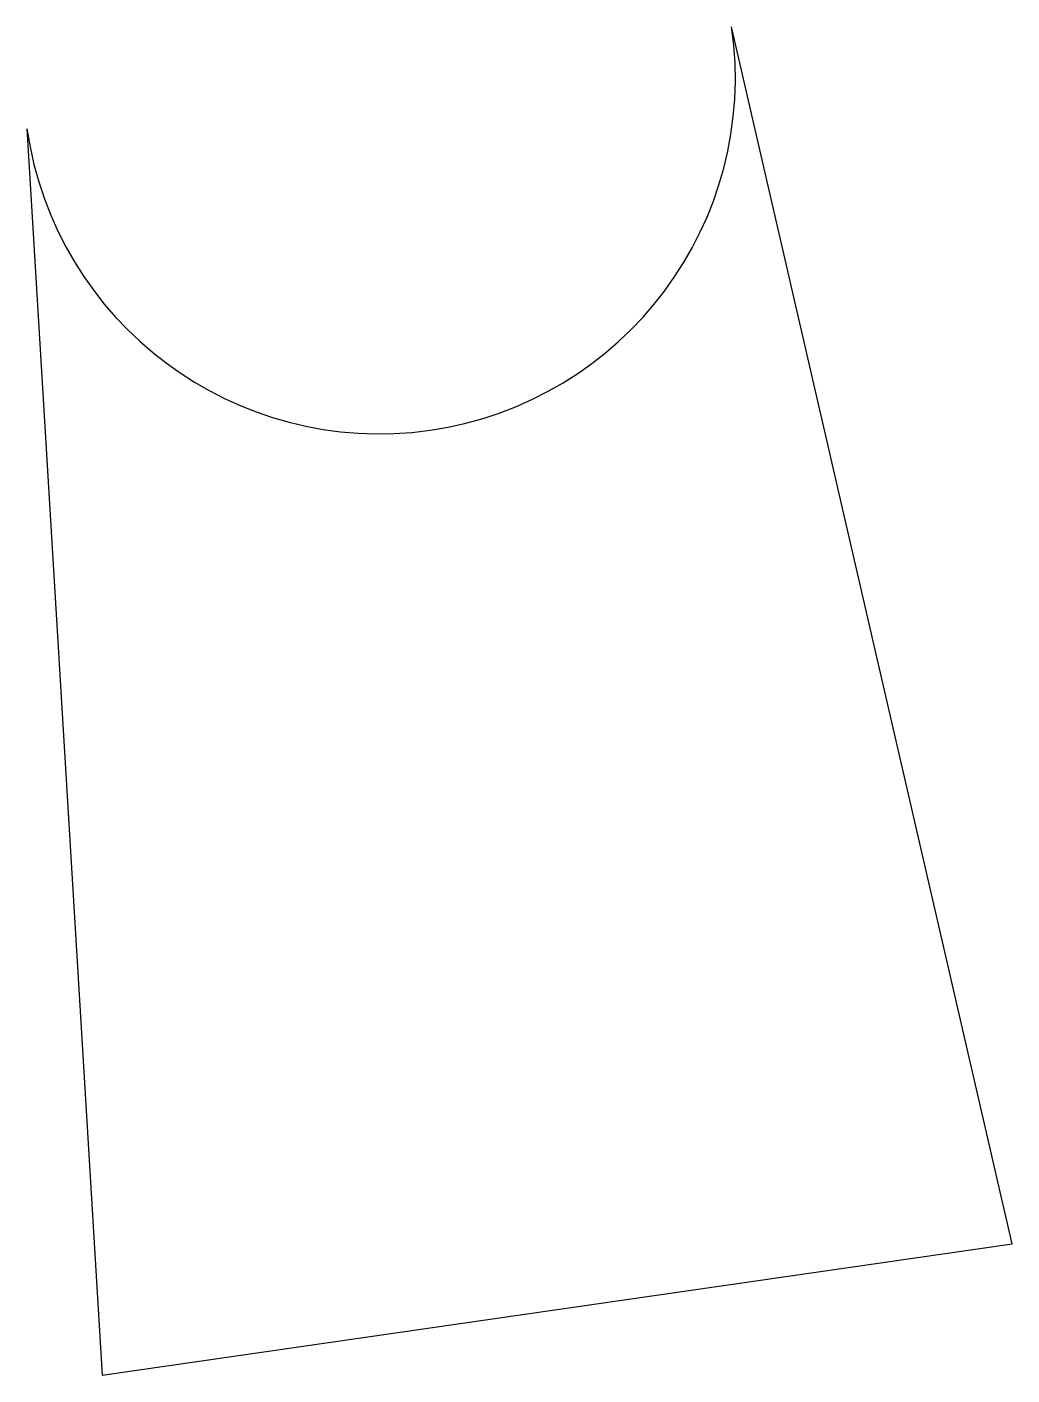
# Model space of a CAD drawing. Extents: x -80.3 to -66, y -10.4 to 9.1.
import ezdxf

# ---------------------------------------------------------------- set-up
doc = ezdxf.new("R2010")
doc.units = 0
doc.layers.add('VISIBLE', color=7, linetype='CONTINUOUS')

msp = doc.modelspace()

# ---------------------------------------------------------------- linework, layer by layer
at = {"layer": 'VISIBLE'}
for p, q in [((-66.013, -8.493), (-70.069, 9.108)), ((-80.263, 7.636), (-79.176, -10.393)), ((-79.176, -10.393), (-66.013, -8.493))]:
    msp.add_line(p, q, dxfattribs=at)
msp.add_arc((-75.166, 8.372), 5.15, 188.2133, 8.2133, dxfattribs=at)

doc.saveas('drawing.dxf')
